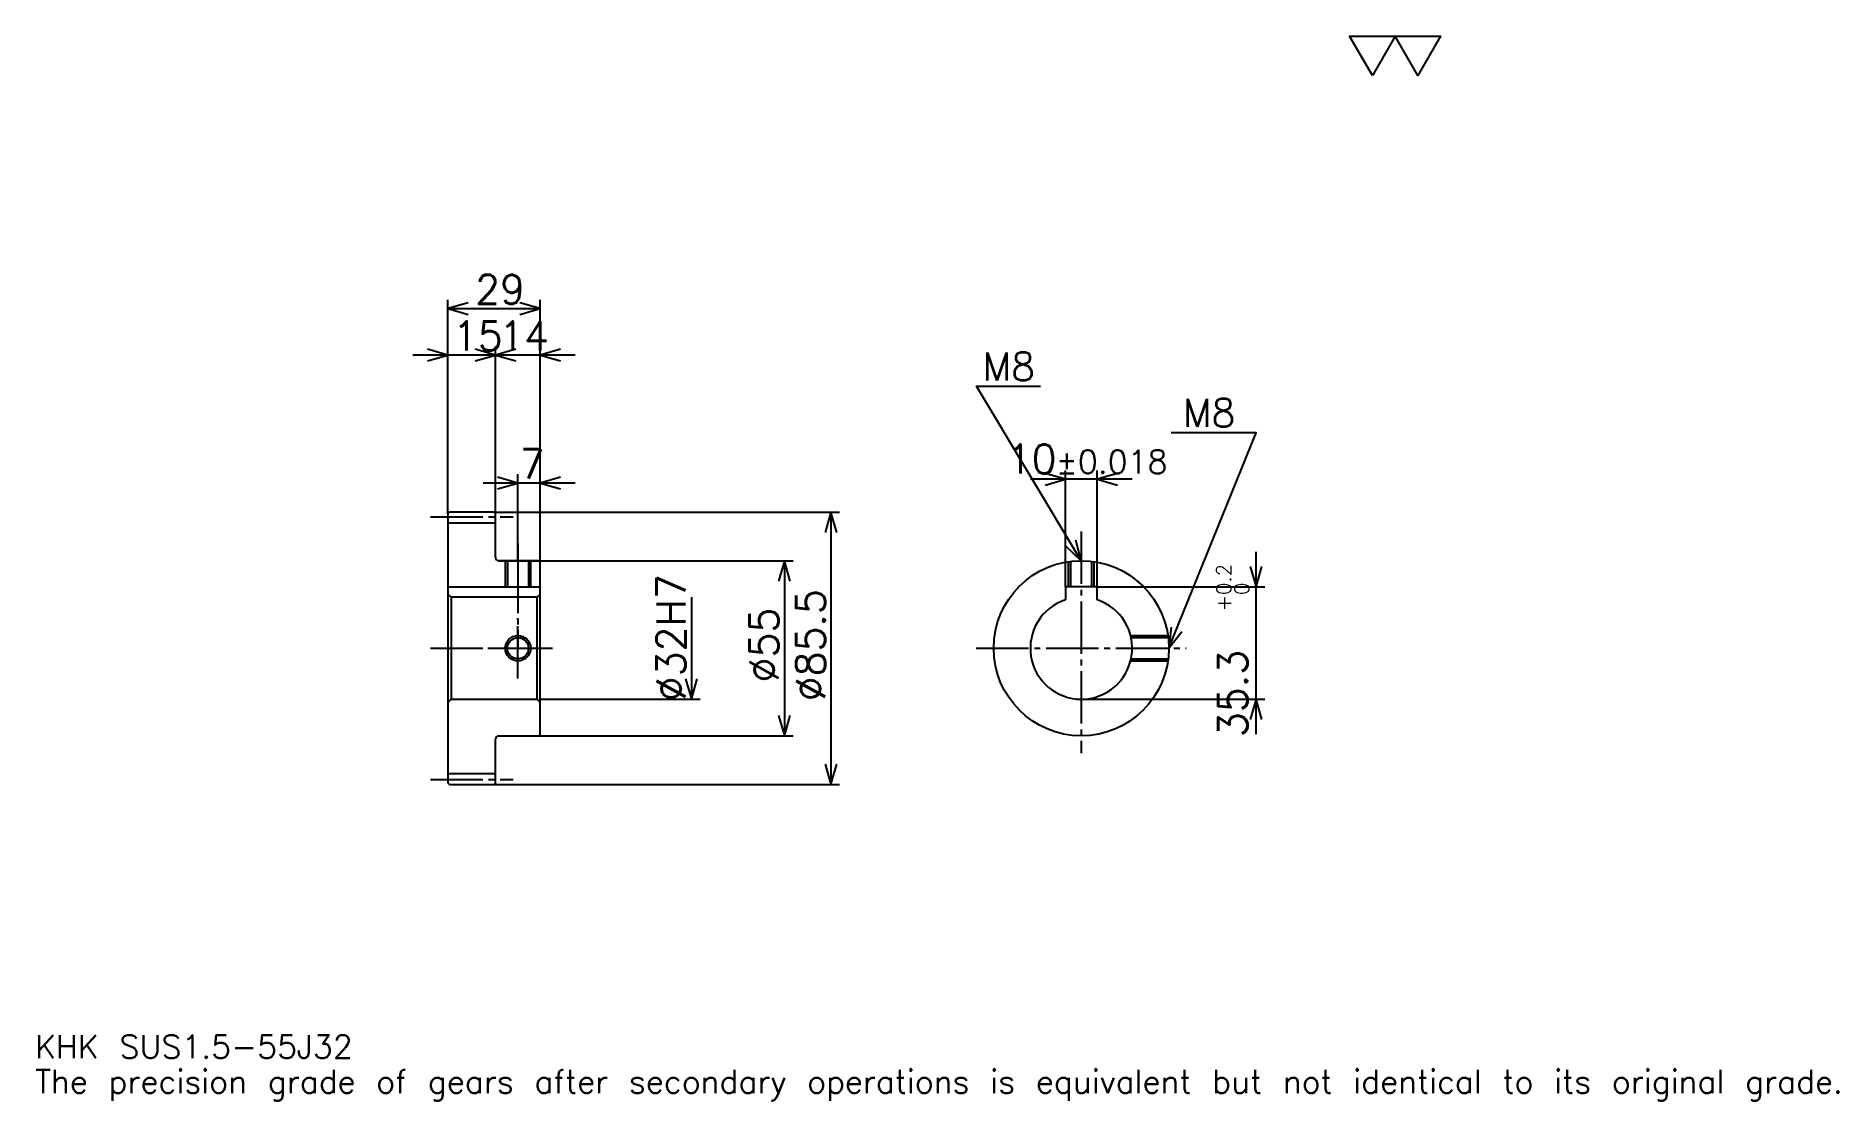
# Model space of a CAD drawing. Extents: x 19 to 585, y 7 to 341.
import ezdxf

# ---------------------------------------------------------------- set-up
doc = ezdxf.new("R2010")
doc.units = 0
doc.linetypes.add('DASHDOT', pattern=[21.913044, 16.434783, -1.826087, 1.826087, -1.826087])
doc.layers.get('0').update_dxf_attribs({"linetype": 'CONTINUOUS'})
doc.layers.add('DASHDOT', color=6, linetype='DASHDOT')
doc.styles.add('KANJI', font='TXT', dxfattribs={"bigfont": 'BIGFONT'})

msp = doc.modelspace()

# ---------------------------------------------------------------- linework, layer by layer
at = {"color": 5}
for p, q in [((147.913055, 191.57608), (147.913055, 258.228241)), ((147.913055, 255.48912), (176.913055, 255.48912)), ((176.913055, 191.57608), (176.913055, 258.228241)), ((162.913055, 191.57608), (162.913055, 243.619568)), ((173.869583, 240.880432), (136.956528, 240.880432)), ((187.869568, 240.880432), (151.956528, 240.880432)), ((341.847839, 168.126083), (341.847839, 204.630432)), ((351.847839, 168.126083), (351.847839, 204.630432)), ((187.869568, 200.706512), (158.956528, 200.706512)), ((169.913055, 191.57608), (169.913055, 203.445648)), ((362.804382, 201.891296), (330.891296, 201.891296)), ((147.913055, 191.07608), (147.913055, 191.57608)), ((162.413055, 191.57608), (176.913055, 191.57608)), ((162.913055, 191.07608), (162.913055, 191.57608)), ((169.913055, 176.32608), (169.913055, 191.57608)), ((169.913055, 176.32608), (169.913055, 191.57608)), ((176.913055, 191.57608), (270.956543, 191.57608)), ((176.913055, 175.82608), (176.913055, 191.57608)), ((268.217407, 191.57608), (268.217407, 106.07608)), ((163.913055, 176.32608), (176.913055, 176.32608)), ((176.913055, 176.32608), (256.347839, 176.32608)), ((253.608704, 176.32608), (253.608704, 121.32608)), ((401.739136, 121.86956), (401.739136, 179.082596)), ((224.391312, 164.82608), (224.391312, 132.82608)), ((351.847839, 168.126083), (404.478271, 168.126083)), ((176.913055, 132.82608), (227.130432, 132.82608)), ((346.847839, 132.82608), (404.478271, 132.82608)), ((163.913055, 121.32608), (176.913055, 121.32608)), ((176.913055, 121.32608), (256.347839, 121.32608)), ((162.413055, 106.07608), (176.913055, 106.07608)), ((176.913055, 106.07608), (270.956543, 106.07608))]:
    msp.add_line(p, q, dxfattribs=at)
at = {"color": 4}
for p, q in [((147.913055, 188.20108), (162.913055, 188.20108)), ((147.913055, 168.126083), (176.913055, 168.126083)), ((148.913055, 164.82608), (148.913055, 132.82608)), ((175.913055, 164.82608), (176.913055, 165.82608)), ((175.913055, 132.82608), (176.913055, 131.82608)), ((147.913055, 109.45108), (162.913055, 109.45108))]:
    msp.add_line(p, q, dxfattribs=at)
at = {"color": 7}
msp.add_lwpolyline([(438.260864, 328.695648), (431.13913, 341.040009), (459.626068, 341.040009), (452.504333, 328.695648), (445.382599, 341.040009), (438.260864, 328.695648)], dxfattribs=at)
at = {"color": 5}
for points in [[(154.304367, 257.315216), (147.913055, 255.48912), (154.304367, 253.663025)], [(170.521759, 253.663025), (176.913055, 255.48912), (170.521759, 257.315216)], [(141.521744, 239.054352), (147.913055, 240.880432), (141.521744, 242.706512)], [(156.521759, 239.054352), (162.913055, 240.880432), (156.521759, 242.706512)], [(169.304352, 242.706512), (162.913055, 240.880432), (169.304352, 239.054352)], [(183.304352, 242.706512), (176.913055, 240.880432), (183.304352, 239.054352)], [(346.847839, 176.32608), (313.978271, 231.108688), (334.065247, 231.108688)], [(374.347839, 148.82608), (401.739136, 216.5), (375.078247, 216.5)], [(163.521759, 198.880432), (169.913055, 200.706512), (163.521759, 202.532608)], [(183.304352, 202.532608), (176.913055, 200.706512), (183.304352, 198.880432)], [(335.456543, 200.065216), (341.847839, 201.891296), (335.456543, 203.717377)], [(358.239136, 203.717377), (351.847839, 201.891296), (358.239136, 200.065216)], [(270.043488, 185.184784), (268.217407, 191.57608), (266.391296, 185.184784)], [(341.993683, 180.867065), (346.847839, 176.32608), (345.125397, 182.746094)], [(255.434799, 169.934784), (253.608704, 176.32608), (251.782623, 169.934784)], [(399.913055, 174.51738), (401.739136, 168.126083), (403.565216, 174.51738)], [(375.053101, 155.435623), (374.347839, 148.82608), (378.438477, 154.065369)], [(222.565216, 139.217377), (224.391312, 132.82608), (226.217407, 139.217377)], [(403.565216, 126.434776), (401.739136, 132.82608), (399.913055, 126.434776)], [(251.782623, 127.717384), (253.608704, 121.32608), (255.434799, 127.717384)], [(266.391296, 112.467384), (268.217407, 106.07608), (270.043488, 112.467384)]]:
    msp.add_lwpolyline(points, dxfattribs=at)
at = {"color": 4}
for points in [[(162.913055, 177.32608), (162.913055, 191.07608), (162.413055, 191.57608), (148.413055, 191.57608), (147.913055, 191.07608), (147.913055, 131.82608)], [(163.913055, 121.32608), (176.413055, 121.32608), (176.913055, 121.82608), (176.913055, 175.82608), (176.413055, 176.32608), (163.913055, 176.32608)], [(165.913055, 176.32608), (165.913055, 168.126083)], [(166.588058, 176.32608), (166.588058, 168.126083)], [(173.238052, 176.32608), (173.238052, 168.126083)], [(173.913055, 176.32608), (173.913055, 168.126083)], [(342.847839, 168.126083), (342.847839, 176.033615)], [(343.522827, 168.126083), (343.522827, 176.124329)], [(350.172852, 168.126083), (350.172852, 176.124329)], [(350.847839, 168.126083), (350.847839, 176.033615)], [(147.913055, 131.82608), (148.913055, 132.82608), (175.913055, 132.82608), (175.913055, 164.82608), (148.913055, 164.82608), (147.913055, 165.82608)], [(351.847839, 164.024765), (351.847839, 168.126083), (341.847839, 168.126083), (341.847839, 164.024765)], [(362.339783, 152.82608), (374.055359, 152.82608)], [(362.498535, 152.151077), (374.146088, 152.151077)], [(362.339783, 144.82608), (374.055359, 144.82608)], [(362.498535, 145.501083), (374.146088, 145.501083)], [(147.913055, 131.82608), (147.913055, 106.57608), (148.413055, 106.07608), (162.413055, 106.07608), (162.913055, 106.57608), (162.913055, 120.32608)]]:
    msp.add_lwpolyline(points, dxfattribs=at)
for centre, radius in [((346.847839, 148.82608), 27.5), ((169.913055, 148.82608), 3.325)]:
    msp.add_circle(centre, radius, dxfattribs=at)
at = {"color": 7}
msp.add_circle((169.913055, 148.82608), 4, dxfattribs=at)
at = {"color": 4}
for centre, radius, start, end in [((163.913055, 177.32608), 1, 180, 270), ((346.847839, 148.82608), 16, 108.20995733, 71.79004267), ((163.913055, 120.32608), 1, 90, 180)]:
    msp.add_arc(centre, radius, start, end, dxfattribs=at)
at = {"layer": 'DASHDOT', "color": 7}
for p, q in [((142.434799, 190.07608), (168.391312, 190.07608)), ((346.847839, 185.456512), (346.847839, 115.847824)), ((169.913055, 176.32608), (169.913055, 148.82608)), ((142.434799, 148.82608), (182.391312, 148.82608)), ((313.869568, 148.82608), (379.826111, 148.82608)), ((142.434799, 107.57608), (168.391312, 107.57608))]:
    msp.add_line(p, q, dxfattribs=at)
for points in [[(169.913055, 181.804337), (169.913055, 162.647827)], [(169.913055, 139.347824), (169.913055, 158.304337)], [(160.434799, 148.82608), (179.391312, 148.82608)]]:
    msp.add_lwpolyline(points, dxfattribs=at)

# ---------------------------------------------------------------- texts
at = {"color": 7, "style": 'KANJI'}
for s, height, p in [('29', 9.130435, (156.478271, 256.949982)), ('15', 9.130435, (149.478271, 242.341309)), ('14', 9.130435, (163.978271, 242.341309)), ('M8', 8.765218, (315.804382, 232.934784)), ('M8', 8.765218, (378.730438, 218.32608)), ('7', 9.130435, (170.445663, 202.167389)), ('10', 9.130435, (323.435608, 203.717377)), ('%%p0.018', 7.304348, (338.864929, 203.717377)), ('KHK SUS1.5-55J32', 7.304348, (18.26087, 20.086956)), ('The precision grade of gears after secondary operations is equivalent but not identical to its original grade.', 7.304348, (18.26087, 9.130435))]:
    msp.add_text(s, height=height, dxfattribs=at).set_placement(p)
for s, height, p in [('%%c32H7', 9.130435, (222.565216, 132.16304)), ('0.2', 4.565217, (393.886963, 165.54512)), ('%%c85.5', 9.130435, (266.391296, 132.16304)), ('+', 4.565217, (393.886963, 160.432068)), ('0', 4.565217, (399.547852, 165.54512)), ('%%c55', 9.130435, (251.782623, 138.097824)), ('35.3', 9.130435, (399, 120.911942))]:
    msp.add_text(s, height=height, rotation=90, dxfattribs=at).set_placement(p)

doc.saveas('drawing.dxf')
